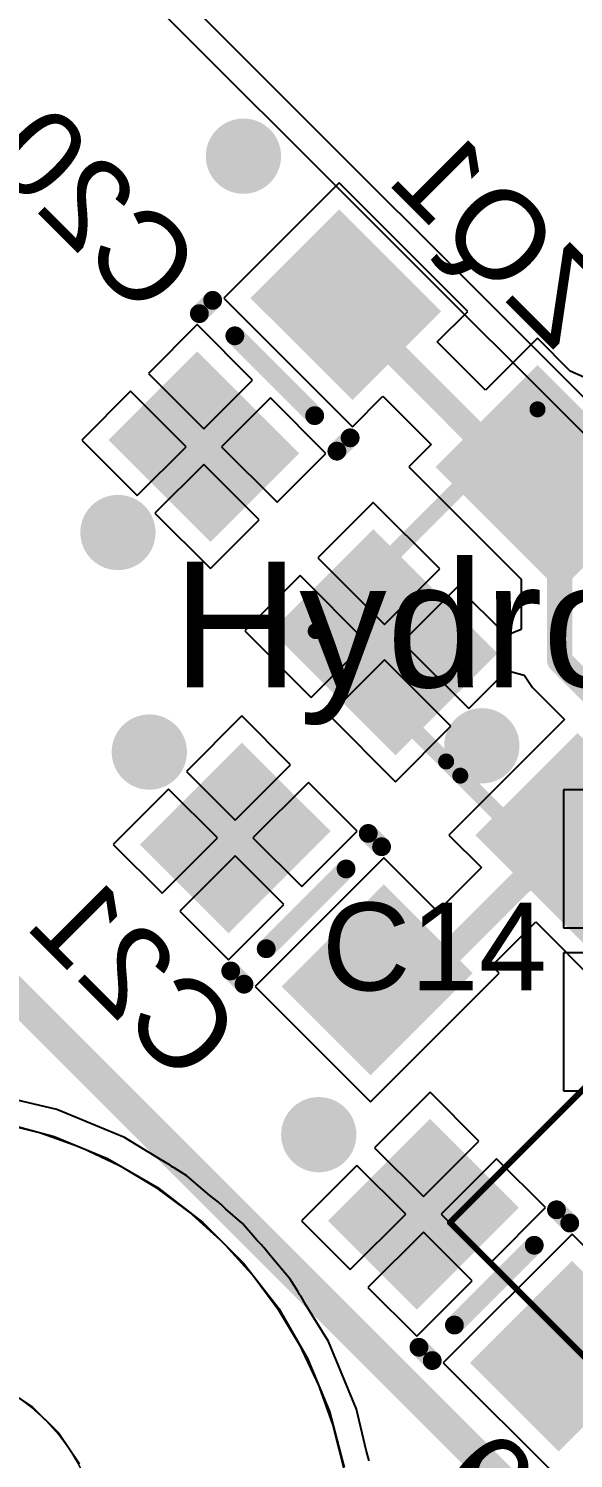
# Model space of a CAD drawing. Header units: inches. Extents: x -0.1 to 88.5, y -0.1 to 66.5.
# Drawn here: x 7.29 to 11.63, y 7.12 to 18.52 of the extents above; entities that cross this region are included whole.
import ezdxf

# ---------------------------------------------------------------- set-up
doc = ezdxf.new("R2010")
doc.units = ezdxf.units.IN
for name, color, linetype in [('Bottom Layer', 5, 'Continuous'), ('Bottom Overlay', 54, 'Continuous'), ('Bottom Paste', 16, 'Continuous'), ('Bottom Solder', 6, 'Continuous'), ('Keep-Out Layer', 6, 'Continuous'), ('Mechanical 13', 56, 'Continuous'), ('Mechanical 15', 56, 'Continuous'), ('Mechanical 3', 76, 'Continuous'), ('Mechanical 7', 56, 'Continuous'), ('Multi-Layer', 9, 'Continuous'), ('Top Layer', 1, 'Continuous'), ('Top Overlay', 2, 'Continuous'), ('Via Holes', 16, 'Continuous')]:
    doc.layers.add(name, color=color, linetype=linetype)
doc.styles.add('Arial', font='', dxfattribs={"height": 0.2})
doc.styles.get('Arial').set_extended_font_data('Arial')

# ---------------------------------------------------------------- blocks, each defined once
blk = doc.blocks.new('LQFP48_B_81')
at = {"layer": 'Mechanical 15'}
for points in [[(-5.2, -5.2, 0.05, 0.05, 0), (-5.2, 5.2, 0.05, 0.05, 0)], [(-5.2, -5.2, 0.05, 0.05, 0), (5.2, -5.2, 0.05, 0.05, 0)]]:
    blk.add_lwpolyline(points, format="xyseb", dxfattribs=at)
blk.add_lwpolyline([(-5.212, -5.2, 0.025, 0.025, 1), (-5.188, -5.2, 0.025, 0.025, 1)], format="xyseb", close=True, dxfattribs=at)
blk.add_lwpolyline([(-5.212, -5.2, 0.025, 0.025, 1), (-5.188, -5.2, 0.025, 0.025, 1)], format="xyseb", close=True, dxfattribs=at)
blk = doc.blocks.new('QSMD3_2_2_5_B_83')
at = {"layer": 'Bottom Layer'}
for points in [[(-0.525, 2.95), (0.525, 2.95), (0.525, 1.65), (-0.525, 1.65)], [(1.325, 2.95), (2.375, 2.95), (2.375, 1.65), (1.325, 1.65)], [(-0.525, 0.65), (0.525, 0.65), (0.525, -0.65), (-0.525, -0.65)], [(1.325, 0.65), (2.375, 0.65), (2.375, -0.65), (1.325, -0.65)]]:
    blk.add_hatch(color=5, dxfattribs=at).paths.add_polyline_path(points)
at = {"layer": 'Bottom Paste'}
for points in [[(-0.525, 2.95), (0.525, 2.95), (0.525, 1.65), (-0.525, 1.65)], [(1.325, 2.95), (2.375, 2.95), (2.375, 1.65), (1.325, 1.65)], [(-0.525, 0.65), (0.525, 0.65), (0.525, -0.65), (-0.525, -0.65)], [(1.325, 0.65), (2.375, 0.65), (2.375, -0.65), (1.325, -0.65)]]:
    blk.add_hatch(color=16, dxfattribs=at).paths.add_polyline_path(points)
at = {"layer": 'Bottom Solder'}
for points in [[(-0.575, 3), (0.575, 3), (0.575, 1.6), (-0.575, 1.6)], [(1.275, 3), (2.425, 3), (2.425, 1.6), (1.275, 1.6)], [(-0.575, 0.7), (0.575, 0.7), (0.575, -0.7), (-0.575, -0.7)], [(1.275, 0.7), (2.425, 0.7), (2.425, -0.7), (1.275, -0.7)]]:
    blk.add_hatch(color=6, dxfattribs=at).paths.add_polyline_path(points)
at = {"layer": 'Bottom Overlay'}
for points in [[(-0.325, 1.02, 0.127, 0.127, 0), (-0.325, 1.18, 0.127, 0.127, 0)], [(2.175, 1.02, 0.127, 0.127, 0), (2.175, 1.18, 0.127, 0.127, 0)]]:
    blk.add_lwpolyline(points, format="xyseb", dxfattribs=at)
for points in [[(-0.357, 1.18, 0.0635, 0.0635, 1), (-0.293, 1.18, 0.0635, 0.0635, 1)], [(2.143, 1.18, 0.0635, 0.0635, 1), (2.207, 1.18, 0.0635, 0.0635, 1)], [(-0.357, 1.02, 0.0635, 0.0635, 1), (-0.293, 1.02, 0.0635, 0.0635, 1)], [(2.143, 1.02, 0.0635, 0.0635, 1), (2.207, 1.02, 0.0635, 0.0635, 1)]]:
    blk.add_lwpolyline(points, format="xyseb", close=True, dxfattribs=at)
at = {"layer": 'Mechanical 13'}
for points in [[(-0.325, -0.45, 0.127, 0.127, 0), (-0.325, 2.75, 0.127, 0.127, 0)], [(2.175, 2.75, 0.127, 0.127, 0), (-0.325, 2.75, 0.127, 0.127, 0)], [(2.175, -0.45, 0.127, 0.127, 0), (2.175, 2.75, 0.127, 0.127, 0)], [(2.175, -0.45, 0.127, 0.127, 0), (-0.325, -0.45, 0.127, 0.127, 0)]]:
    blk.add_lwpolyline(points, format="xyseb", dxfattribs=at)
for points in [[(-0.357, 2.75, 0.0635, 0.0635, 1), (-0.293, 2.75, 0.0635, 0.0635, 1)], [(-0.357, 2.75, 0.0635, 0.0635, 1), (-0.293, 2.75, 0.0635, 0.0635, 1)], [(2.143, 2.75, 0.0635, 0.0635, 1), (2.207, 2.75, 0.0635, 0.0635, 1)], [(2.143, 2.75, 0.0635, 0.0635, 1), (2.207, 2.75, 0.0635, 0.0635, 1)], [(-0.9, 0, 0.2, 0.2, 1), (-1.1, 0, 0.2, 0.2, 1)], [(-1.15, 0, 0.1, 0.1, 1), (-1.05, 0, 0.1, 0.1, 1)], [(-0.95, 0, 0.1, 0.1, 1), (-0.85, 0, 0.1, 0.1, 1)], [(-0.357, -0.45, 0.0635, 0.0635, 1), (-0.293, -0.45, 0.0635, 0.0635, 1)], [(-0.357, -0.45, 0.0635, 0.0635, 1), (-0.293, -0.45, 0.0635, 0.0635, 1)], [(2.143, -0.45, 0.0635, 0.0635, 1), (2.207, -0.45, 0.0635, 0.0635, 1)], [(2.143, -0.45, 0.0635, 0.0635, 1), (2.207, -0.45, 0.0635, 0.0635, 1)]]:
    blk.add_lwpolyline(points, format="xyseb", close=True, dxfattribs=at)
blk = doc.blocks.new('0603C_B_122')
at = {"layer": 'Bottom Layer'}
for points in [[(-0.35, 0.525), (-0.35, -0.525), (-1.25, -0.525), (-1.25, 0.525)], [(1.25, 0.525), (1.25, -0.525), (0.35, -0.525), (0.35, 0.525)]]:
    blk.add_hatch(color=5, dxfattribs=at).paths.add_polyline_path(points)
at = {"layer": 'Bottom Paste'}
for points in [[(-0.35, 0.525), (-0.35, -0.525), (-1.25, -0.525), (-1.25, 0.525)], [(1.25, 0.525), (1.25, -0.525), (0.35, -0.525), (0.35, 0.525)]]:
    blk.add_hatch(color=16, dxfattribs=at).paths.add_polyline_path(points)
at = {"layer": 'Bottom Solder'}
for points in [[(-0.3, 0.575), (-0.3, -0.575), (-1.3, -0.575), (-1.3, 0.575)], [(1.3, 0.575), (1.3, -0.575), (0.3, -0.575), (0.3, 0.575)]]:
    blk.add_hatch(color=6, dxfattribs=at).paths.add_polyline_path(points)
at = {"layer": 'Bottom Overlay'}
for points in [[(-0.075, 0.775, 0.15, 0.15, 0), (0.075, 0.775, 0.15, 0.15, 0)], [(0, -0.45, 0.15, 0.15, 0), (0, 0.45, 0.15, 0.15, 0)], [(-0.075, -0.775, 0.15, 0.15, 0), (0.075, -0.775, 0.15, 0.15, 0)]]:
    blk.add_lwpolyline(points, format="xyseb", dxfattribs=at)
for points in [[(-0.113, 0.775, 0.075, 0.075, 1), (-0.038, 0.775, 0.075, 0.075, 1)], [(0.037, 0.775, 0.075, 0.075, 1), (0.112, 0.775, 0.075, 0.075, 1)], [(-0.038, 0.45, 0.075, 0.075, 1), (0.037, 0.45, 0.075, 0.075, 1)], [(-0.038, -0.45, 0.075, 0.075, 1), (0.037, -0.45, 0.075, 0.075, 1)], [(-0.113, -0.775, 0.075, 0.075, 1), (-0.038, -0.775, 0.075, 0.075, 1)], [(0.037, -0.775, 0.075, 0.075, 1), (0.112, -0.775, 0.075, 0.075, 1)]]:
    blk.add_lwpolyline(points, format="xyseb", close=True, dxfattribs=at)
blk = doc.blocks.new('0603C_B_123')
at = {"layer": 'Bottom Layer'}
for points in [[(-0.35, 0.525), (-0.35, -0.525), (-1.25, -0.525), (-1.25, 0.525)], [(1.25, 0.525), (1.25, -0.525), (0.35, -0.525), (0.35, 0.525)]]:
    blk.add_hatch(color=5, dxfattribs=at).paths.add_polyline_path(points)
at = {"layer": 'Bottom Paste'}
for points in [[(-0.35, 0.525), (-0.35, -0.525), (-1.25, -0.525), (-1.25, 0.525)], [(1.25, 0.525), (1.25, -0.525), (0.35, -0.525), (0.35, 0.525)]]:
    blk.add_hatch(color=16, dxfattribs=at).paths.add_polyline_path(points)
at = {"layer": 'Bottom Solder'}
for points in [[(-0.3, 0.575), (-0.3, -0.575), (-1.3, -0.575), (-1.3, 0.575)], [(1.3, 0.575), (1.3, -0.575), (0.3, -0.575), (0.3, 0.575)]]:
    blk.add_hatch(color=6, dxfattribs=at).paths.add_polyline_path(points)
at = {"layer": 'Bottom Overlay'}
for points in [[(-0.075, 0.775, 0.15, 0.15, 0), (0.075, 0.775, 0.15, 0.15, 0)], [(0, 0.45, 0.15, 0.15, 0), (0, -0.45, 0.15, 0.15, 0)], [(-0.075, -0.775, 0.15, 0.15, 0), (0.075, -0.775, 0.15, 0.15, 0)]]:
    blk.add_lwpolyline(points, format="xyseb", dxfattribs=at)
for points in [[(-0.113, 0.775, 0.075, 0.075, 1), (-0.038, 0.775, 0.075, 0.075, 1)], [(0.037, 0.775, 0.075, 0.075, 1), (0.112, 0.775, 0.075, 0.075, 1)], [(-0.038, 0.45, 0.075, 0.075, 1), (0.037, 0.45, 0.075, 0.075, 1)], [(-0.038, -0.45, 0.075, 0.075, 1), (0.037, -0.45, 0.075, 0.075, 1)], [(-0.113, -0.775, 0.075, 0.075, 1), (-0.038, -0.775, 0.075, 0.075, 1)], [(0.037, -0.775, 0.075, 0.075, 1), (0.112, -0.775, 0.075, 0.075, 1)]]:
    blk.add_lwpolyline(points, format="xyseb", close=True, dxfattribs=at)
blk = doc.blocks.new('0603C_B_125')
at = {"layer": 'Bottom Layer'}
for points in [[(-0.35, 0.525), (-0.35, -0.525), (-1.25, -0.525), (-1.25, 0.525)], [(1.25, 0.525), (1.25, -0.525), (0.35, -0.525), (0.35, 0.525)]]:
    blk.add_hatch(color=5, dxfattribs=at).paths.add_polyline_path(points)
at = {"layer": 'Bottom Paste'}
for points in [[(-0.35, 0.525), (-0.35, -0.525), (-1.25, -0.525), (-1.25, 0.525)], [(1.25, 0.525), (1.25, -0.525), (0.35, -0.525), (0.35, 0.525)]]:
    blk.add_hatch(color=16, dxfattribs=at).paths.add_polyline_path(points)
at = {"layer": 'Bottom Solder'}
for points in [[(-0.3, 0.575), (-0.3, -0.575), (-1.3, -0.575), (-1.3, 0.575)], [(1.3, 0.575), (1.3, -0.575), (0.3, -0.575), (0.3, 0.575)]]:
    blk.add_hatch(color=6, dxfattribs=at).paths.add_polyline_path(points)
at = {"layer": 'Bottom Overlay'}
for points in [[(-0.075, 0.775, 0.15, 0.15, 0), (0.075, 0.775, 0.15, 0.15, 0)], [(0, -0.45, 0.15, 0.15, 0), (0, 0.45, 0.15, 0.15, 0)], [(-0.075, -0.775, 0.15, 0.15, 0), (0.075, -0.775, 0.15, 0.15, 0)]]:
    blk.add_lwpolyline(points, format="xyseb", dxfattribs=at)
for points in [[(-0.113, 0.775, 0.075, 0.075, 1), (-0.038, 0.775, 0.075, 0.075, 1)], [(0.037, 0.775, 0.075, 0.075, 1), (0.112, 0.775, 0.075, 0.075, 1)], [(-0.038, 0.45, 0.075, 0.075, 1), (0.037, 0.45, 0.075, 0.075, 1)], [(-0.038, -0.45, 0.075, 0.075, 1), (0.037, -0.45, 0.075, 0.075, 1)], [(-0.113, -0.775, 0.075, 0.075, 1), (-0.038, -0.775, 0.075, 0.075, 1)], [(0.037, -0.775, 0.075, 0.075, 1), (0.112, -0.775, 0.075, 0.075, 1)]]:
    blk.add_lwpolyline(points, format="xyseb", close=True, dxfattribs=at)

msp = doc.modelspace()

# ---------------------------------------------------------------- hatches: boundary and pattern name
at = {"layer": 'Bottom Layer'}
h = msp.add_hatch(color=5, dxfattribs=at)
edge = h.paths.add_edge_path()
edge.add_arc((9, 17.5), 0.3, 0, 360)
h = msp.add_hatch(color=5, dxfattribs=at)
edge = h.paths.add_edge_path()
edge.add_arc((8, 14.5), 0.3, 0, 360)
h = msp.add_hatch(color=5, dxfattribs=at)
edge = h.paths.add_edge_path()
edge.add_arc((8.25, 12.75), 0.3, 0, 360)
h = msp.add_hatch(color=5, dxfattribs=at)
edge = h.paths.add_edge_path()
edge.add_arc((10.9, 12.8), 0.3, 0, 360)
h = msp.add_hatch(color=5, dxfattribs=at)
edge = h.paths.add_edge_path()
edge.add_arc((9.6, 9.7), 0.3, 0, 360)
at = {"layer": 'Top Layer'}
h = msp.add_hatch(color=1, dxfattribs=at)
edge = h.paths.add_edge_path()
edge.add_arc((9, 17.5), 0.3, 0, 360)
h = msp.add_hatch(color=1, dxfattribs=at)
edge = h.paths.add_edge_path()
edge.add_arc((8, 14.5), 0.3, 0, 360)
h = msp.add_hatch(color=1, dxfattribs=at)
edge = h.paths.add_edge_path()
edge.add_arc((8.25, 12.75), 0.3, 0, 360)
h = msp.add_hatch(color=1, dxfattribs=at)
edge = h.paths.add_edge_path()
edge.add_arc((10.9, 12.8), 0.3, 0, 360)
h = msp.add_hatch(color=1, dxfattribs=at)
edge = h.paths.add_edge_path()
edge.add_arc((9.6, 9.7), 0.3, 0, 360)
at = {"layer": 'Via Holes'}
h = msp.add_hatch(color=7, dxfattribs=at)
edge = h.paths.add_edge_path()
edge.add_arc((9, 17.5), 0.15, 0, 360)
h = msp.add_hatch(color=7, dxfattribs=at)
edge = h.paths.add_edge_path()
edge.add_arc((8, 14.5), 0.15, 0, 360)
h = msp.add_hatch(color=7, dxfattribs=at)
edge = h.paths.add_edge_path()
edge.add_arc((8.25, 12.75), 0.15, 0, 360)
h = msp.add_hatch(color=7, dxfattribs=at)
edge = h.paths.add_edge_path()
edge.add_arc((10.9, 12.8), 0.15, 0, 360)
h = msp.add_hatch(color=7, dxfattribs=at)
edge = h.paths.add_edge_path()
edge.add_arc((9.6, 9.7), 0.15, 0, 360)

# ---------------------------------------------------------------- linework, layer by layer
at = {"layer": 'Bottom Layer'}
for p, q in [((9.763, 17.288), (8.843, 16.369)), ((10.788, 16.263), (9.763, 17.288)), ((8.843, 16.369), (9.869, 15.343)), ((10.545, 16.019), (10.788, 16.263)), ((8.631, 16.157), (8.242, 15.768)), ((9.073, 15.715), (8.631, 16.157)), ((10.93, 15.634), (10.545, 16.019)), ((11.343, 16.048), (10.93, 15.634)), ((11.605, 15.786), (11.343, 16.048)), ((8.242, 15.768), (8.684, 15.326)), ((11.712, 15.737), (11.605, 15.786)), ((8.101, 15.626), (7.712, 15.237)), ((8.543, 15.184), (8.101, 15.626)), ((8.684, 15.326), (9.073, 15.715)), ((9.215, 15.573), (8.826, 15.184)), ((9.657, 15.131), (9.215, 15.573)), ((9.869, 15.343), (10.112, 15.587)), ((10.112, 15.587), (10.497, 15.202)), ((7.712, 15.237), (8.154, 14.795)), ((8.154, 14.795), (8.543, 15.184)), ((8.826, 15.184), (9.268, 14.742)), ((10.497, 15.202), (10.318, 15.023)), ((9.268, 14.742), (9.657, 15.131)), ((8.684, 15.043), (8.295, 14.654)), ((9.126, 14.601), (8.684, 15.043)), ((10.318, 15.023), (11.214, 14.127)), ((10.035, 14.74), (9.593, 14.298)), ((10.566, 14.21), (10.035, 14.74)), ((8.295, 14.654), (8.737, 14.212)), ((8.737, 14.212), (9.126, 14.601)), ((9.593, 14.298), (10.124, 13.768)), ((9.452, 14.157), (9.01, 13.715)), ((9.982, 13.626), (9.452, 14.157)), ((10.124, 13.768), (10.566, 14.21)), ((10.707, 14.068), (10.265, 13.626)), ((11.097, 13.678), (10.707, 14.068)), ((11.214, 14.127), (11.214, 13.727)), ((9.01, 13.715), (9.54, 13.184)), ((11.214, 13.727), (11.097, 13.678)), ((9.54, 13.184), (9.982, 13.626)), ((10.265, 13.626), (10.795, 13.096)), ((10.124, 13.485), (9.682, 13.043)), ((10.654, 12.955), (10.124, 13.485)), ((10.795, 13.096), (11.1, 13.401)), ((11.1, 13.401), (11.238, 13.363)), ((11.238, 13.363), (11.239, 13.36)), ((11.239, 13.36), (11.304, 13.264)), ((11.304, 13.264), (11.558, 13.01)), ((8.987, 13.038), (8.545, 12.596)), ((9.376, 12.649), (8.987, 13.038)), ((9.682, 13.043), (10.212, 12.513)), ((11.558, 13.01), (10.636, 12.088)), ((10.212, 12.513), (10.654, 12.955)), ((8.545, 12.596), (8.934, 12.207)), ((8.934, 12.207), (9.376, 12.649)), ((8.404, 12.455), (7.962, 12.013)), ((8.793, 12.066), (8.404, 12.455)), ((9.518, 12.508), (9.076, 12.066)), ((9.907, 12.119), (9.518, 12.508)), ((9.465, 11.677), (9.907, 12.119)), ((10.636, 12.088), (10.896, 11.829)), ((7.962, 12.013), (8.351, 11.624)), ((8.351, 11.624), (8.793, 12.066)), ((9.076, 12.066), (9.465, 11.677)), ((8.934, 11.924), (8.492, 11.482)), ((9.323, 11.535), (8.934, 11.924)), ((10.119, 11.907), (9.093, 10.881)), ((10.546, 11.479), (10.119, 11.907)), ((10.896, 11.829), (10.546, 11.479)), ((8.881, 11.093), (9.323, 11.535)), ((8.492, 11.482), (8.881, 11.093)), ((10.979, 11.046), (11.329, 11.396)), ((11.329, 11.396), (11.838, 10.886)), ((10.013, 9.962), (11.038, 10.987)), ((11.038, 10.987), (10.979, 11.046)), ((9.093, 10.881), (10.013, 9.962)), ((10.487, 10.038), (10.045, 9.596)), ((10.876, 9.649), (10.487, 10.038)), ((7.513, 9.9), (7.186, 9.979)), ((8.052, 9.677), (7.513, 9.9)), ((8.339, 9.501), (8.052, 9.677)), ((10.045, 9.596), (10.434, 9.207)), ((10.434, 9.207), (10.876, 9.649)), ((8.415, 9.457), (8.339, 9.501)), ((11.018, 9.508), (10.576, 9.066)), ((11.407, 9.119), (11.018, 9.508)), ((8.425, 9.448), (8.415, 9.457)), ((8.437, 9.442), (8.425, 9.448)), ((8.447, 9.435), (8.437, 9.442)), ((8.549, 9.372), (8.447, 9.435)), ((8.733, 9.215), (8.549, 9.372)), ((9.904, 9.455), (9.462, 9.013)), ((10.293, 9.066), (9.904, 9.455)), ((8.801, 9.163), (8.733, 9.215)), ((8.81, 9.153), (8.801, 9.163)), ((8.821, 9.145), (8.81, 9.153)), ((8.858, 9.108), (8.821, 9.145)), ((10.965, 8.677), (11.407, 9.119)), ((8.993, 8.993), (8.858, 9.108)), ((9.462, 9.013), (9.851, 8.624)), ((9.851, 8.624), (10.293, 9.066)), ((10.576, 9.066), (10.965, 8.677)), ((9.108, 8.858), (8.993, 8.993)), ((10.434, 8.924), (9.992, 8.482)), ((10.823, 8.535), (10.434, 8.924)), ((11.619, 8.907), (10.593, 7.881)), ((12.524, 8.001), (11.619, 8.907)), ((9.145, 8.821), (9.108, 8.858)), ((9.153, 8.81), (9.145, 8.821)), ((9.163, 8.801), (9.153, 8.81)), ((9.215, 8.733), (9.163, 8.801)), ((9.372, 8.549), (9.215, 8.733)), ((9.435, 8.447), (9.372, 8.549)), ((9.442, 8.437), (9.435, 8.447)), ((9.448, 8.425), (9.442, 8.437)), ((9.992, 8.482), (10.381, 8.093)), ((10.381, 8.093), (10.823, 8.535)), ((9.457, 8.415), (9.448, 8.425)), ((9.501, 8.339), (9.457, 8.415)), ((9.677, 8.052), (9.501, 8.339)), ((9.9, 7.513), (9.677, 8.052)), ((10.593, 7.881), (11.513, 6.962)), ((9.979, 7.186), (9.9, 7.513)), ((10.001, 7.101), (9.979, 7.186))]:
    msp.add_line(p, q, dxfattribs=at)
for points in [[(9.816, 16.316, 0.2, 0.2, 0), (11.197, 14.934, 0.2, 0.2, 0)], [(11.197, 14.934, 0.2, 0.2, 0), (11.432, 14.934, 0.2, 0.2, 0)], [(11.432, 14.934, 0.2, 0.2, 0), (11.52, 14.846, 0.2, 0.2, 0)], [(11.52, 13.48, 0.2, 0.2, 0), (11.52, 14.846, 0.2, 0.2, 0)], [(10.124, 13.626, 0.3, 0.3, 0), (10.374, 13.626, 0.3, 0.3, 0)], [(11.52, 13.48, 0.2, 0.2, 0), (12.75, 12.25, 0.2, 0.2, 0)], [(10.434, 10.934, 0.2, 0.2, 0), (11.5, 12, 0.2, 0.2, 0)], [(11.5, 12, 0.2, 0.2, 0), (11.75, 12, 0.2, 0.2, 0)], [(10.066, 10.934, 0.2, 0.2, 0), (10.434, 10.934, 0.2, 0.2, 0)], [(11.566, 7.934, 0.2, 0.2, 0), (11.619, 7.987, 0.2, 0.2, 0)], [(11.619, 7.987, 0.2, 0.2, 0), (12.043, 7.987, 0.2, 0.2, 0)]]:
    msp.add_lwpolyline(points, format="xyseb", dxfattribs=at)
for points in [[(9.766, 16.316, 0.1, 0.1, 1), (9.866, 16.316, 0.1, 0.1, 1)], [(11.147, 14.934, 0.1, 0.1, 1), (11.247, 14.934, 0.1, 0.1, 1)], [(11.147, 14.934, 0.1, 0.1, 1), (11.247, 14.934, 0.1, 0.1, 1)], [(11.382, 14.934, 0.1, 0.1, 1), (11.482, 14.934, 0.1, 0.1, 1)], [(11.382, 14.934, 0.1, 0.1, 1), (11.482, 14.934, 0.1, 0.1, 1)], [(11.47, 14.846, 0.1, 0.1, 1), (11.57, 14.846, 0.1, 0.1, 1)], [(11.47, 14.846, 0.1, 0.1, 1), (11.57, 14.846, 0.1, 0.1, 1)], [(10.049, 13.626, 0.15, 0.15, 1), (10.199, 13.626, 0.15, 0.15, 1)], [(10.299, 13.626, 0.15, 0.15, 1), (10.449, 13.626, 0.15, 0.15, 1)], [(11.47, 13.48, 0.1, 0.1, 1), (11.57, 13.48, 0.1, 0.1, 1)], [(11.47, 13.48, 0.1, 0.1, 1), (11.57, 13.48, 0.1, 0.1, 1)], [(11.45, 12, 0.1, 0.1, 1), (11.55, 12, 0.1, 0.1, 1)], [(11.45, 12, 0.1, 0.1, 1), (11.55, 12, 0.1, 0.1, 1)], [(10.016, 10.934, 0.1, 0.1, 1), (10.116, 10.934, 0.1, 0.1, 1)], [(10.384, 10.934, 0.1, 0.1, 1), (10.484, 10.934, 0.1, 0.1, 1)], [(10.384, 10.934, 0.1, 0.1, 1), (10.484, 10.934, 0.1, 0.1, 1)], [(11.516, 7.934, 0.1, 0.1, 1), (11.616, 7.934, 0.1, 0.1, 1)], [(11.569, 7.987, 0.1, 0.1, 1), (11.669, 7.987, 0.1, 0.1, 1)], [(11.569, 7.987, 0.1, 0.1, 1), (11.669, 7.987, 0.1, 0.1, 1)]]:
    msp.add_lwpolyline(points, format="xyseb", close=True, dxfattribs=at)
at = {"layer": 'Keep-Out Layer'}
for p, q in [((7.048, 9.804), (7.492, 9.686)), ((7.492, 9.686), (7.916, 9.51)), ((7.916, 9.51), (8.313, 9.281)), ((8.313, 9.281), (8.677, 9.001)), ((8.677, 9.001), (9.001, 8.677)), ((9.001, 8.677), (9.281, 8.313)), ((9.281, 8.313), (9.51, 7.916)), ((9.51, 7.916), (9.686, 7.492)), ((9.686, 7.492), (9.804, 7.048))]:
    msp.add_line(p, q, dxfattribs=at)
msp.add_lwpolyline([(9.864, 6.364, 0.0127, 0.0127, 1), (2.864, 6.364, 0.0127, 0.0127, 1)], format="xyseb", close=True, dxfattribs=at)
at = {"layer": 'Mechanical 3'}
msp.add_lwpolyline([(6.364, 7.864, 0.0127, 0.0127, -1), (6.364, 4.864, 0.0127, 0.0127, 0)], format="xyseb", dxfattribs=at)
at = {"layer": 'Mechanical 7'}
msp.add_lwpolyline([(0, 18, 0.254, 0.254, 0), (18, 0, 0.254, 0.254, 0)], format="xyseb", dxfattribs=at)
at = {"layer": 'Multi-Layer'}
for p, q in [((7.075, 7.693), (7.32, 7.529)), ((7.32, 7.529), (7.529, 7.32)), ((7.529, 7.32), (7.693, 7.075))]:
    msp.add_line(p, q, dxfattribs=at)
at = {"layer": 'Top Layer'}
for p, q in [((7.5, 19.5), (14.125, 12.875)), ((14.269, 13.019), (8.587, 18.701)), ((12.35, 12.45), (11.55, 12.45)), ((11.55, 12.45), (11.55, 11.35)), ((11.55, 11.35), (12.35, 11.35)), ((12.35, 11.15), (11.55, 11.15)), ((11.55, 11.15), (11.55, 10.05)), ((11.55, 10.05), (12.35, 10.05)), ((7.513, 9.9), (7.186, 9.979)), ((8.052, 9.677), (7.513, 9.9)), ((8.339, 9.501), (8.052, 9.677)), ((8.415, 9.457), (8.339, 9.501)), ((8.425, 9.448), (8.415, 9.457)), ((8.437, 9.442), (8.425, 9.448)), ((8.447, 9.435), (8.437, 9.442)), ((8.549, 9.372), (8.447, 9.435)), ((8.733, 9.215), (8.549, 9.372)), ((8.801, 9.163), (8.733, 9.215)), ((8.81, 9.153), (8.801, 9.163)), ((8.821, 9.145), (8.81, 9.153)), ((8.858, 9.108), (8.821, 9.145)), ((8.993, 8.993), (8.858, 9.108)), ((9.108, 8.858), (8.993, 8.993)), ((9.145, 8.821), (9.108, 8.858)), ((9.153, 8.81), (9.145, 8.821)), ((9.163, 8.801), (9.153, 8.81)), ((9.215, 8.733), (9.163, 8.801)), ((9.372, 8.549), (9.215, 8.733)), ((9.435, 8.447), (9.372, 8.549)), ((9.442, 8.437), (9.435, 8.447)), ((9.448, 8.425), (9.442, 8.437)), ((9.457, 8.415), (9.448, 8.425)), ((9.501, 8.339), (9.457, 8.415)), ((9.677, 8.052), (9.501, 8.339)), ((9.9, 7.513), (9.677, 8.052)), ((9.979, 7.186), (9.9, 7.513)), ((10.001, 7.101), (9.979, 7.186))]:
    msp.add_line(p, q, dxfattribs=at)

# ---------------------------------------------------------------- block references
for name, p, rotation in [('0603C_B_123', (9.25, 15.75), 45), ('LQFP48_B_81', (18, 9), 315), ('QSMD3_2_2_5_B_83', (11.432, 14.934), 225), ('0603C_B_122', (9.5, 11.5), 315), ('0603C_B_125', (11, 8.5), 315)]:
    msp.add_blockref(name, p, dxfattribs=dict(rotation=rotation))

# ---------------------------------------------------------------- texts
at = {"layer": 'Bottom Overlay', "style": 'Arial', "text_generation_flag": 2}
for s, p in [('C20', (8.212, 16.193)), ('ZQ1', (11.49, 15.936)), ('C21', (8.53, 10.075)), ('C19', (11.771, 5.634))]:
    msp.add_text(s, height=0.7, rotation=315, dxfattribs=at).set_placement(p)
at = {"layer": 'Top Overlay', "style": 'Arial'}
msp.add_text('Hydronautics', height=1, rotation=360, dxfattribs=at).set_placement((8.435, 13.267))
msp.add_text('C14', height=0.7, dxfattribs=at).set_placement((9.625, 10.85))

doc.saveas('drawing.dxf')
